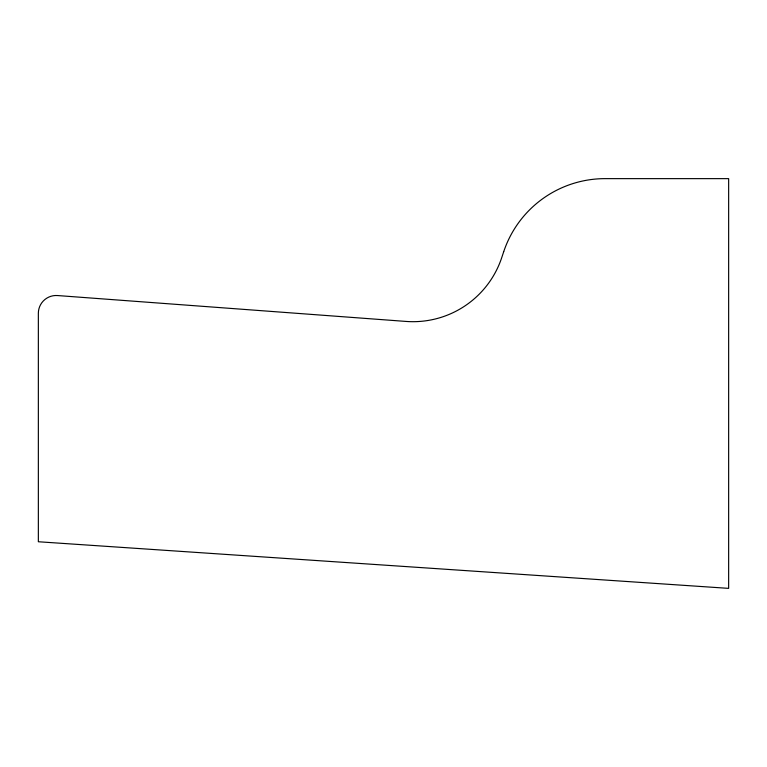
<?xml version="1.0" encoding="UTF-8"?>
<svg xmlns="http://www.w3.org/2000/svg" width="767" height="767" viewBox="0 0 767 767"><rect width="100%" height="100%" fill="white"/><g stroke="black" fill="none" stroke-linecap="round" stroke-linejoin="round"><path stroke-width="1.15" d="M503.698 251.72L501.695 257.741A93.526 93.526 0 0 1 406.673 321.478L57.487 295.544A17.814 17.814 0 0 0 38.35 313.31L38.35 541.751L728.65 588.366L728.65 178.634L605.096 178.634A106.881 106.881 0 0 0 503.698 251.72"/></g></svg>
